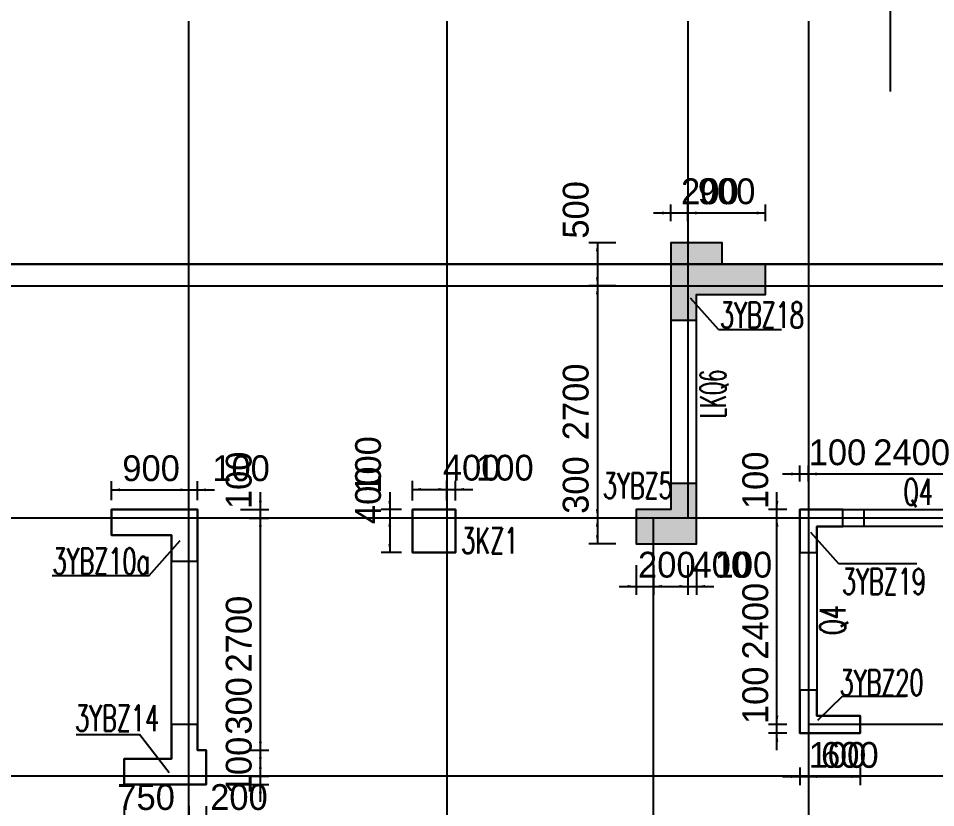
# Model space of a CAD drawing. Extents: x 387171 to 699106, y 11966 to 245688.
# Drawn here: x 498327 to 508987, y 225220 to 234398 of the extents above; entities that cross this region are included whole.
import ezdxf

# ---------------------------------------------------------------- set-up
doc = ezdxf.new("R2010")
doc.units = 0
doc.header["$LTSCALE"] = 100
doc.header["$MEASUREMENT"] = 0
doc.linetypes.add('DASHED', pattern=[19.05, 12.7, -6.35])
for name, color, linetype in [('b边缘构件', 235, 'Continuous'), ('colu-主楼', 7, 'Continuous'), ('COLU_DASH', 9, 'DASHED'), ('DOTE', 253, 'Continuous'), ('Q-TEXT', 2, 'Continuous'), ('wall-主楼', 2, 'Continuous'), ('Y阴影', 254, 'Continuous'), ('剪力墙身标注', 7, 'Continuous'), ('小尺寸', 4, 'Continuous'), ('柱', 2, 'Continuous'), ('边缘构件标注', 1, 'Continuous')]:
    doc.layers.add(name, color=color, linetype=linetype)
doc.styles.get("Standard").update_dxf_attribs({"font": 'standard'})
doc.styles.add('tk', font='tk')
doc.dimstyles.get("Standard").update_dxf_attribs({"dimtxt": 300, "dimasz": 100, "dimexe": 100, "dimexo": 250, "dimgap": 100, "dimtad": 0, "dimtoh": 1, "dimdec": 0, "dimdsep": 46, "dimcen": 0.09, "dimclrt": 7, "dimadec": 0, "dimazin": 0, "dimtfac": 1, "dimtdec": 4, "dimtofl": 0, "dimtmove": 0, "dimatfit": 3, "dimfxl": 1, "dimtolj": 1, "dimtzin": 0, "dimarcsym": 0})

# ---------------------------------------------------------------- blocks, each defined once
blk = doc.blocks.new('*D4203')
at = {"layer": '小尺寸', "color": 0, "linetype": 'ByBlock', "lineweight": -2}
for p, q in [((500308, 228795), (500308, 229015)), ((500408, 228795), (500408, 229015)), ((500108, 228915), (500608, 228915))]:
    blk.add_line(p, q, dxfattribs=at)
for points in [[(500308, 228915), (500208, 228899), (500208, 228932)], [(500408, 228915), (500508, 228932), (500508, 228899)]]:
    blk.add_solid(points, dxfattribs=at)
at = {"layer": '小尺寸', "color": 7, "linetype": 'Continuous', "lineweight": -2, "insert": (500915, 229165), "char_height": 300, "width": 476.67, "attachment_point": 5, "rotation": 359.9999, "style": 'tk'}
blk.add_mtext('100', dxfattribs=at)
blk = doc.blocks.new('*D384')
at = {"layer": '小尺寸', "color": 0, "linetype": 'ByBlock', "lineweight": -2}
for p, q in [((499408, 228795), (499408, 229015)), ((500308, 228795), (500308, 229015)), ((499408, 228915), (500308, 228915))]:
    blk.add_line(p, q, dxfattribs=at)
for points in [[(499408, 228915), (499508, 228932), (499508, 228899)], [(500308, 228915), (500208, 228899), (500208, 228932)]]:
    blk.add_solid(points, dxfattribs=at)
at = {"layer": '小尺寸', "color": 7, "linetype": 'Continuous', "lineweight": -2, "insert": (499870, 229165), "char_height": 300, "width": 556.67, "attachment_point": 5, "rotation": 360, "style": 'tk'}
blk.add_mtext('900', dxfattribs=at)
blk = doc.blocks.new('*D265')
at = {"layer": '小尺寸', "color": 0, "linetype": 'ByBlock', "lineweight": -2}
for p, q in [((501140, 225288), (501140, 225788)), ((501009, 225588), (501240, 225588)), ((501009, 225488), (501240, 225488))]:
    blk.add_line(p, q, dxfattribs=at)
for points in [[(501140, 225588), (501123, 225688), (501156, 225688)], [(501140, 225488), (501156, 225388), (501123, 225388)]]:
    blk.add_solid(points, dxfattribs=at)
at = {"layer": '小尺寸', "color": 7, "linetype": 'Continuous', "lineweight": -2, "insert": (500890, 225710), "char_height": 300, "width": 476.67, "attachment_point": 5, "rotation": 89.9994, "style": 'tk'}
blk.add_mtext('100', dxfattribs=at)
blk = doc.blocks.new('*D4100')
at = {"layer": '小尺寸', "color": 0, "linetype": 'ByBlock', "lineweight": -2}
for p, q in [((501009, 225888), (501240, 225888)), ((501140, 225588), (501140, 225888)), ((501009, 225588), (501240, 225588))]:
    blk.add_line(p, q, dxfattribs=at)
for points in [[(501140, 225888), (501156, 225788), (501123, 225788)], [(501140, 225588), (501123, 225688), (501156, 225688)]]:
    blk.add_solid(points, dxfattribs=at)
at = {"layer": '小尺寸', "color": 7, "linetype": 'Continuous', "lineweight": -2, "insert": (500890, 226403), "char_height": 300, "width": 566.67, "attachment_point": 5, "rotation": 89.9994, "style": 'tk'}
blk.add_mtext('300', dxfattribs=at)
blk = doc.blocks.new('*D274')
at = {"layer": '小尺寸', "color": 0, "linetype": 'ByBlock', "lineweight": -2}
for p, q in [((501009, 228588), (501240, 228588)), ((501140, 225888), (501140, 228588)), ((501009, 225888), (501240, 225888))]:
    blk.add_line(p, q, dxfattribs=at)
for points in [[(501140, 228588), (501156, 228488), (501123, 228488)], [(501140, 225888), (501123, 225988), (501156, 225988)]]:
    blk.add_solid(points, dxfattribs=at)
at = {"layer": '小尺寸', "color": 7, "linetype": 'Continuous', "lineweight": -2, "insert": (500890, 227238), "char_height": 300, "width": 780, "attachment_point": 5, "rotation": 89.9994, "style": 'tk'}
blk.add_mtext('2700', dxfattribs=at)
blk = doc.blocks.new('*D4627')
at = {"layer": '小尺寸', "color": 0, "linetype": 'ByBlock', "lineweight": -2}
for p, q in [((501140, 228388), (501140, 228888)), ((500909, 228688), (501240, 228688)), ((501009, 228588), (501240, 228588))]:
    blk.add_line(p, q, dxfattribs=at)
for points in [[(501140, 228688), (501123, 228788), (501156, 228788)], [(501140, 228588), (501156, 228488), (501123, 228488)]]:
    blk.add_solid(points, dxfattribs=at)
at = {"layer": '小尺寸', "color": 7, "linetype": 'Continuous', "lineweight": -2, "insert": (500890, 229026), "char_height": 300, "width": 476.67, "attachment_point": 5, "rotation": 89.9994, "style": 'tk'}
blk.add_mtext('100', dxfattribs=at)
blk = doc.blocks.new('*D4680')
at = {"layer": '小尺寸', "color": 0, "linetype": 'ByBlock', "lineweight": -2}
for p, q in [((499558, 225238), (499558, 224991)), ((500308, 225238), (500308, 224991)), ((499558, 225091), (500308, 225091))]:
    blk.add_line(p, q, dxfattribs=at)
for points in [[(499558, 225091), (499658, 225107), (499658, 225074)], [(500308, 225091), (500208, 225074), (500208, 225107)]]:
    blk.add_solid(points, dxfattribs=at)
at = {"layer": '小尺寸', "color": 7, "linetype": 'Continuous', "lineweight": -2, "insert": (499812, 225341), "char_height": 300, "width": 566.67, "attachment_point": 5, "rotation": 360, "style": 'tk'}
blk.add_mtext('750', dxfattribs=at)
blk = doc.blocks.new('*D805')
at = {"layer": '小尺寸', "color": 0, "linetype": 'ByBlock', "lineweight": -2}
for p, q in [((500308, 225238), (500308, 224991)), ((500508, 225238), (500508, 224991)), ((500108, 225091), (500708, 225091))]:
    blk.add_line(p, q, dxfattribs=at)
for points in [[(500308, 225091), (500208, 225074), (500208, 225107)], [(500508, 225091), (500608, 225107), (500608, 225074)]]:
    blk.add_solid(points, dxfattribs=at)
at = {"layer": '小尺寸', "color": 7, "linetype": 'Continuous', "lineweight": -2, "insert": (500891, 225341), "char_height": 300, "width": 566.67, "attachment_point": 5, "rotation": 360, "style": 'tk'}
blk.add_mtext('200', dxfattribs=at)
blk = doc.blocks.new('*D860')
at = {"layer": '小尺寸', "color": 0, "linetype": 'ByBlock', "lineweight": -2}
for p, q in [((502643, 228887), (502643, 228388)), ((502781, 228687), (502543, 228687)), ((502781, 228588), (502543, 228588))]:
    blk.add_line(p, q, dxfattribs=at)
for points in [[(502643, 228687), (502627, 228787), (502660, 228787)], [(502643, 228588), (502660, 228488), (502627, 228488)]]:
    blk.add_solid(points, dxfattribs=at)
at = {"layer": '小尺寸', "color": 7, "linetype": 'Continuous', "lineweight": -2, "insert": (502393, 229205), "char_height": 300, "width": 476.67, "attachment_point": 5, "rotation": 89.9998, "style": 'tk'}
blk.add_mtext('100', dxfattribs=at)
blk = doc.blocks.new('*D682')
at = {"layer": '小尺寸', "color": 0, "linetype": 'ByBlock', "lineweight": -2}
for p, q in [((502781, 228588), (502543, 228588)), ((502643, 228588), (502643, 228187)), ((502781, 228187), (502543, 228187))]:
    blk.add_line(p, q, dxfattribs=at)
for points in [[(502643, 228588), (502660, 228488), (502627, 228488)], [(502643, 228187), (502627, 228287), (502660, 228287)]]:
    blk.add_solid(points, dxfattribs=at)
at = {"layer": '小尺寸', "color": 7, "linetype": 'Continuous', "lineweight": -2, "insert": (502393, 228852), "char_height": 300, "width": 576.67, "attachment_point": 5, "rotation": 89.9998, "style": 'tk'}
blk.add_mtext('400', dxfattribs=at)
blk = doc.blocks.new('*D741')
at = {"layer": '小尺寸', "color": 0, "linetype": 'ByBlock', "lineweight": -2}
for p, q in [((502908, 228792), (502908, 229021)), ((503308, 228792), (503308, 229021)), ((502908, 228921), (503308, 228921))]:
    blk.add_line(p, q, dxfattribs=at)
for points in [[(502908, 228921), (503008, 228937), (503008, 228904)], [(503308, 228921), (503208, 228904), (503208, 228937)]]:
    blk.add_solid(points, dxfattribs=at)
at = {"layer": '小尺寸', "color": 7, "linetype": 'Continuous', "lineweight": -2, "insert": (503595, 229171), "char_height": 300, "width": 576.67, "attachment_point": 5, "style": 'tk'}
blk.add_mtext('400', dxfattribs=at)
blk = doc.blocks.new('*D418')
at = {"layer": '小尺寸', "color": 0, "linetype": 'ByBlock', "lineweight": -2}
for p, q in [((503308, 228792), (503308, 229021)), ((503408, 228792), (503408, 229021)), ((503108, 228921), (503608, 228921))]:
    blk.add_line(p, q, dxfattribs=at)
for points in [[(503308, 228921), (503208, 228904), (503208, 228937)], [(503408, 228921), (503508, 228937), (503508, 228904)]]:
    blk.add_solid(points, dxfattribs=at)
at = {"layer": '小尺寸', "color": 7, "linetype": 'Continuous', "lineweight": -2, "insert": (503981, 229171), "char_height": 300, "width": 476.67, "attachment_point": 5, "style": 'tk'}
blk.add_mtext('100', dxfattribs=at)
blk = doc.blocks.new('*D1404')
at = {"layer": '小尺寸', "color": 0, "linetype": 'ByBlock', "lineweight": -2}
for p, q in [((505908, 232038), (505908, 232235)), ((506108, 232038), (506108, 232235)), ((505708, 232135), (506308, 232135))]:
    blk.add_line(p, q, dxfattribs=at)
for points in [[(505908, 232135), (505808, 232118), (505808, 232152)], [(506108, 232135), (506208, 232152), (506208, 232118)]]:
    blk.add_solid(points, dxfattribs=at)
at = {"layer": '小尺寸', "color": 7, "linetype": 'Continuous', "lineweight": -2, "insert": (506363, 232385), "char_height": 300, "width": 566.67, "attachment_point": 5, "rotation": 359.9997, "style": 'tk'}
blk.add_mtext('200', dxfattribs=at)
blk = doc.blocks.new('*D4308')
at = {"layer": '小尺寸', "color": 0, "linetype": 'ByBlock', "lineweight": -2}
for p, q in [((506108, 232038), (506108, 232235)), ((507008, 232038), (507008, 232235)), ((506108, 232135), (507008, 232135))]:
    blk.add_line(p, q, dxfattribs=at)
for points in [[(506108, 232135), (506208, 232152), (506208, 232118)], [(507008, 232135), (506908, 232118), (506908, 232152)]]:
    blk.add_solid(points, dxfattribs=at)
at = {"layer": '小尺寸', "color": 7, "linetype": 'Continuous', "lineweight": -2, "insert": (506558, 232385), "char_height": 300, "width": 556.67, "attachment_point": 5, "rotation": 359.9997, "style": 'tk'}
blk.add_mtext('900', dxfattribs=at)
blk = doc.blocks.new('*D2288')
at = {"layer": '小尺寸', "color": 0, "linetype": 'ByBlock', "lineweight": -2}
for p, q in [((505271, 231788), (504956, 231788)), ((505056, 231788), (505056, 231288)), ((505271, 231288), (504956, 231288))]:
    blk.add_line(p, q, dxfattribs=at)
for points in [[(505056, 231788), (505073, 231688), (505039, 231688)], [(505056, 231288), (505039, 231388), (505073, 231388)]]:
    blk.add_solid(points, dxfattribs=at)
at = {"layer": '小尺寸', "color": 7, "linetype": 'Continuous', "lineweight": -2, "insert": (504806, 232171), "char_height": 300, "width": 566.67, "attachment_point": 5, "rotation": 90, "style": 'tk'}
blk.add_mtext('500', dxfattribs=at)
blk = doc.blocks.new('*D4040')
at = {"layer": '小尺寸', "color": 0, "linetype": 'ByBlock', "lineweight": -2}
for p, q in [((505271, 231288), (504956, 231288)), ((505056, 231288), (505056, 228588)), ((505271, 228588), (504956, 228588))]:
    blk.add_line(p, q, dxfattribs=at)
for points in [[(505056, 231288), (505073, 231188), (505039, 231188)], [(505056, 228588), (505039, 228688), (505073, 228688)]]:
    blk.add_solid(points, dxfattribs=at)
at = {"layer": '小尺寸', "color": 7, "linetype": 'Continuous', "lineweight": -2, "insert": (504806, 229938), "char_height": 300, "width": 780, "attachment_point": 5, "rotation": 90, "style": 'tk'}
blk.add_mtext('2700', dxfattribs=at)
blk = doc.blocks.new('*D66')
at = {"layer": '小尺寸', "color": 0, "linetype": 'ByBlock', "lineweight": -2}
for p, q in [((505271, 228588), (504956, 228588)), ((505056, 228588), (505056, 228288)), ((505271, 228288), (504956, 228288))]:
    blk.add_line(p, q, dxfattribs=at)
for points in [[(505056, 228588), (505073, 228488), (505039, 228488)], [(505056, 228288), (505039, 228388), (505073, 228388)]]:
    blk.add_solid(points, dxfattribs=at)
at = {"layer": '小尺寸', "color": 7, "linetype": 'Continuous', "lineweight": -2, "insert": (504806, 228971), "char_height": 300, "width": 566.67, "attachment_point": 5, "rotation": 90, "style": 'tk'}
blk.add_mtext('300', dxfattribs=at)
blk = doc.blocks.new('*D1955')
at = {"layer": '小尺寸', "color": 0, "linetype": 'ByBlock', "lineweight": -2}
for p, q in [((505508, 228038), (505508, 227693)), ((505708, 228038), (505708, 227693)), ((505308, 227793), (505908, 227793))]:
    blk.add_line(p, q, dxfattribs=at)
for points in [[(505508, 227793), (505408, 227777), (505408, 227810)], [(505708, 227793), (505808, 227810), (505808, 227777)]]:
    blk.add_solid(points, dxfattribs=at)
at = {"layer": '小尺寸', "color": 7, "linetype": 'Continuous', "lineweight": -2, "insert": (505863, 228043), "char_height": 300, "width": 566.67, "attachment_point": 5, "rotation": 359.9996, "style": 'tk'}
blk.add_mtext('200', dxfattribs=at)
blk = doc.blocks.new('*D4574')
at = {"layer": '小尺寸', "color": 0, "linetype": 'ByBlock', "lineweight": -2}
for p, q in [((505708, 228038), (505708, 227693)), ((506108, 228038), (506108, 227693)), ((505708, 227793), (506108, 227793))]:
    blk.add_line(p, q, dxfattribs=at)
for points in [[(505708, 227793), (505808, 227810), (505808, 227777)], [(506108, 227793), (506008, 227777), (506008, 227810)]]:
    blk.add_solid(points, dxfattribs=at)
at = {"layer": '小尺寸', "color": 7, "linetype": 'Continuous', "lineweight": -2, "insert": (506496, 228043), "char_height": 300, "width": 576.67, "attachment_point": 5, "rotation": 359.9991, "style": 'tk'}
blk.add_mtext('400', dxfattribs=at)
blk = doc.blocks.new('*D4077')
at = {"layer": '小尺寸', "color": 0, "linetype": 'ByBlock', "lineweight": -2}
for p, q in [((506108, 228038), (506108, 227693)), ((506208, 228038), (506208, 227693)), ((505908, 227793), (506408, 227793))]:
    blk.add_line(p, q, dxfattribs=at)
for points in [[(506108, 227793), (506008, 227777), (506008, 227810)], [(506208, 227793), (506308, 227810), (506308, 227777)]]:
    blk.add_solid(points, dxfattribs=at)
at = {"layer": '小尺寸', "color": 7, "linetype": 'Continuous', "lineweight": -2, "insert": (506753, 228043), "char_height": 300, "width": 476.67, "attachment_point": 5, "rotation": 359.9991, "style": 'tk'}
blk.add_mtext('100', dxfattribs=at)
blk = doc.blocks.new('*D3677')
at = {"layer": '小尺寸', "color": 0, "linetype": 'ByBlock', "lineweight": -2}
for p, q in [((507143, 225888), (507143, 226388)), ((507258, 226188), (507043, 226188)), ((507258, 226088), (507043, 226088))]:
    blk.add_line(p, q, dxfattribs=at)
for points in [[(507143, 226188), (507126, 226288), (507159, 226288)], [(507143, 226088), (507159, 225988), (507126, 225988)]]:
    blk.add_solid(points, dxfattribs=at)
at = {"layer": '小尺寸', "color": 7, "linetype": 'Continuous', "lineweight": -2, "insert": (506893, 226526), "char_height": 300, "width": 476.67, "attachment_point": 5, "rotation": 89.9907, "style": 'tk'}
blk.add_mtext('100', dxfattribs=at)
blk = doc.blocks.new('*D917')
at = {"layer": '小尺寸', "color": 0, "linetype": 'ByBlock', "lineweight": -2}
for p, q in [((507258, 228588), (507043, 228588)), ((507143, 226188), (507143, 228588)), ((507258, 226188), (507043, 226188))]:
    blk.add_line(p, q, dxfattribs=at)
for points in [[(507143, 228588), (507160, 228488), (507126, 228488)], [(507143, 226188), (507126, 226288), (507159, 226288)]]:
    blk.add_solid(points, dxfattribs=at)
at = {"layer": '小尺寸', "color": 7, "linetype": 'Continuous', "lineweight": -2, "insert": (506893, 227388), "char_height": 300, "width": 785, "attachment_point": 5, "rotation": 89.9907, "style": 'tk'}
blk.add_mtext('2400', dxfattribs=at)
blk = doc.blocks.new('*D621')
at = {"layer": '小尺寸', "color": 0, "linetype": 'ByBlock', "lineweight": -2}
for p, q in [((507143, 228388), (507143, 228887)), ((507258, 228687), (507043, 228687)), ((507258, 228588), (507043, 228588))]:
    blk.add_line(p, q, dxfattribs=at)
for points in [[(507143, 228687), (507126, 228787), (507160, 228787)], [(507143, 228588), (507160, 228488), (507126, 228488)]]:
    blk.add_solid(points, dxfattribs=at)
at = {"layer": '小尺寸', "color": 7, "linetype": 'Continuous', "lineweight": -2, "insert": (506893, 229026), "char_height": 300, "width": 476.67, "attachment_point": 5, "rotation": 89.9907, "style": 'tk'}
blk.add_mtext('100', dxfattribs=at)
blk = doc.blocks.new('*D4586')
at = {"layer": '小尺寸', "color": 0, "linetype": 'ByBlock', "lineweight": -2}
for p, q in [((507408, 225688), (507408, 225481)), ((507508, 225688), (507508, 225481)), ((507208, 225581), (507708, 225581))]:
    blk.add_line(p, q, dxfattribs=at)
for points in [[(507408, 225581), (507308, 225565), (507308, 225598)], [(507508, 225581), (507608, 225598), (507608, 225565)]]:
    blk.add_solid(points, dxfattribs=at)
at = {"layer": '小尺寸', "color": 7, "linetype": 'Continuous', "lineweight": -2, "insert": (507846, 225831), "char_height": 300, "width": 476.67, "attachment_point": 5, "rotation": 359.9997, "style": 'tk'}
blk.add_mtext('100', dxfattribs=at)
blk = doc.blocks.new('*D1425')
at = {"layer": '小尺寸', "color": 0, "linetype": 'ByBlock', "lineweight": -2}
for p, q in [((507508, 225688), (507508, 225481)), ((508108, 225688), (508108, 225481)), ((507508, 225581), (508108, 225581))]:
    blk.add_line(p, q, dxfattribs=at)
for points in [[(507508, 225581), (507608, 225598), (507608, 225565)], [(508108, 225581), (508008, 225565), (508008, 225598)]]:
    blk.add_solid(points, dxfattribs=at)
at = {"layer": '小尺寸', "color": 7, "linetype": 'Continuous', "lineweight": -2, "insert": (507990, 225831), "char_height": 300, "width": 556.67, "attachment_point": 5, "rotation": 359.9997, "style": 'tk'}
blk.add_mtext('600', dxfattribs=at)
blk = doc.blocks.new('*D4452')
at = {"layer": '小尺寸', "color": 0, "linetype": 'ByBlock', "lineweight": -2}
for p, q in [((507408, 229014), (507408, 229200)), ((507508, 229014), (507508, 229200)), ((507208, 229100), (507708, 229100))]:
    blk.add_line(p, q, dxfattribs=at)
for points in [[(507408, 229100), (507308, 229083), (507308, 229117)], [(507508, 229100), (507608, 229117), (507608, 229083)]]:
    blk.add_solid(points, dxfattribs=at)
at = {"layer": '小尺寸', "color": 7, "linetype": 'Continuous', "lineweight": -2, "insert": (507846, 229350), "char_height": 300, "width": 476.67, "attachment_point": 5, "rotation": 359.9997, "style": 'tk'}
blk.add_mtext('100', dxfattribs=at)
blk = doc.blocks.new('*D1157')
at = {"layer": '小尺寸', "color": 0, "linetype": 'ByBlock', "lineweight": -2}
for p, q in [((507508, 229014), (507508, 229200)), ((509908, 229014), (509908, 229200)), ((507508, 229100), (509908, 229100))]:
    blk.add_line(p, q, dxfattribs=at)
for points in [[(507508, 229100), (507608, 229117), (507608, 229083)], [(509908, 229100), (509808, 229083), (509808, 229117)]]:
    blk.add_solid(points, dxfattribs=at)
at = {"layer": '小尺寸', "color": 7, "linetype": 'Continuous', "lineweight": -2, "insert": (508708, 229350), "char_height": 300, "width": 785, "attachment_point": 5, "rotation": 359.9997, "style": 'tk'}
blk.add_mtext('2400', dxfattribs=at)

msp = doc.modelspace()

# ---------------------------------------------------------------- hatches: boundary and pattern name
at = {"layer": 'Y阴影'}
for points in [[(505908.1, 230887.5), (506208.1, 230887.5), (506208.1, 231187.5), (507008.1, 231187.5), (507008.1, 231537.9), (506508.1, 231537.9), (506508.1, 231787.9), (505908.1, 231787.9)], [(505508.1, 228687.7), (505508.1, 228287.7), (506208.1, 228287.7), (506208.1, 228987.7), (505908.1, 228987.7), (505908.1, 228687.7)]]:
    msp.add_hatch(color=256, dxfattribs=at).paths.add_polyline_path(points, flags=0)
h = msp.add_hatch(dxfattribs=at)
h.set_pattern_fill('ANSI31', color=256, scale=25, style=0)
h.set_pattern_definition([])
h.paths.add_polyline_path([(499408.1, 228687.7), (499408.1, 228387.7), (500108.1, 228387.7), (500108.1, 228087.7), (500408.1, 228087.7), (500408.1, 228687.7)], flags=0)
h = msp.add_hatch(dxfattribs=at)
h.set_pattern_fill('ANSI31', color=256, scale=25, style=0)
h.set_pattern_definition([])
h.paths.add_polyline_path([(507408.1, 228687.3), (507408.1, 228187.8), (507608.1, 228187.8), (507608.1, 228487.8), (507908, 228487.7), (507908, 228687.3)], flags=0)
h = msp.add_hatch(dxfattribs=at)
h.set_pattern_fill('ANSI31', color=256, scale=25, style=0)
h.set_pattern_definition([])
h.paths.add_polyline_path([(507408.1, 226587.7), (507408.1, 226087.7), (508108.1, 226087.7), (508108.1, 226287.7), (507608.1, 226287.7), (507608.1, 226587.7)], flags=0)
h = msp.add_hatch(dxfattribs=at)
h.set_pattern_fill('ANSI31', color=256, scale=25, style=0)
h.set_pattern_definition([])
h.paths.add_polyline_path([(499558.1, 225787.9), (499558.1, 225487.9), (500508.1, 225487.9), (500508.1, 225887.9), (500408.1, 225887.9), (500408.1, 226187.9), (500108.1, 226187.9), (500108.1, 225787.9)], flags=0)

# ---------------------------------------------------------------- linework, layer by layer
at = {"color": 6, "lineweight": 30}
msp.add_lwpolyline([(476181.3, 232428.8), (494258.1, 233154.4), (494258.1, 231537.9), (540808.1, 231537.9), (540808.1, 232387.9), (590208.1, 232387.9), (590208.1, 232187.9), (593108.1, 232187.9), (593108.1, 230737.9), (608058.1, 230737.9), (608058.1, 231687.9), (648158.1, 231687.9), (648158.1, 230737.9), (657058.1, 230737.9), (657158.1, 196187.9), (658248.2, 196187.9), (663075.9, 83077.9), (659946, 47787.8), (654318.1, 48286.9), (653832.2, 42808.4), (496133.5, 56794.9), (482757.4, 68610.1), (476181.3, 232428.8)], dxfattribs=at)
at = {"layer": 'b边缘构件'}
msp.add_lwpolyline([(505908.1, 230887.5), (506208.1, 230887.5), (506208.1, 231187.5), (507008.1, 231187.5), (507008.1, 231537.9), (506508.1, 231537.9), (506508.1, 231787.9), (505908.1, 231787.9)], close=True, dxfattribs=at)
for points in [[(505508.1, 228687.7), (505508.1, 228287.7), (506208.1, 228287.7), (506208.1, 228987.7), (505908.1, 228987.7), (505908.1, 228687.7), (505508.1, 228687.7)], [(499408.1, 228687.7), (499408.1, 228387.7), (500108.1, 228387.7), (500108.1, 228087.7), (500408.1, 228087.7), (500408.1, 228687.7), (499408.1, 228687.7)], [(507408.1, 228687.3), (507408.1, 228187.8), (507608.1, 228187.8), (507608.1, 228487.8), (507908, 228487.7), (507908, 228687.3), (507408.1, 228687.3)], [(507408.1, 226587.7), (507408.1, 226087.7), (508108.1, 226087.7), (508108.1, 226287.7), (507608.1, 226287.7), (507608.1, 226587.7), (507408.1, 226587.7)], [(499558.1, 225787.9), (499558.1, 225487.9), (500508.1, 225487.9), (500508.1, 225887.9), (500408.1, 225887.9), (500408.1, 226187.9), (500108.1, 226187.9), (500108.1, 225787.9), (499558.1, 225787.9)]]:
    msp.add_lwpolyline(points, dxfattribs=at)
at = {"layer": 'colu-主楼'}
msp.add_lwpolyline([(502908.1, 228187.9), (503408.1, 228187.9), (503408.1, 228687.9), (502908.1, 228687.9)], close=True, dxfattribs=at)
at = {"layer": 'COLU_DASH'}
msp.add_line((508158, 228487.7), (508158.1, 228687.3), dxfattribs=at)
at = {"layer": 'DOTE'}
for p, q in [((508458.1, 238913.1), (508458.1, 233548.4)), ((500308.1, 218687.9), (500308.1, 234364.9)), ((503308.1, 234364.9), (503308.1, 224087.9)), ((506108.1, 234364.9), (506108.1, 228587.9)), ((507508.1, 234364.9), (507508.1, 224087.9)), ((487407, 231287.9), (540908.1, 231287.9)), ((519508.1, 228587.9), (487407, 228587.9)), ((505708.1, 221087.9), (505708.1, 228587.9)), ((530358.1, 226187.9), (507508.1, 226187.9)), ((523908.1, 225587.9), (487407, 225587.9))]:
    msp.add_line(p, q, dxfattribs=at)
at = {"layer": 'wall-主楼'}
for points in [[(505508.1, 228287.9), (506208.1, 228287.9), (506208.1, 231187.9), (507008.1, 231187.9), (507008.1, 231537.9), (506508.1, 231537.9), (506508.1, 231787.9), (505908.1, 231787.9), (505908.1, 228687.9), (505508.1, 228687.9)], [(500108.1, 225787.9), (500108.1, 228387.9), (499408.1, 228387.9), (499408.1, 228687.9), (500408.1, 228687.9), (500408.1, 225887.9), (500508.1, 225887.9), (500508.1, 225487.9), (499558.1, 225487.9), (499558.1, 225787.9)]]:
    msp.add_lwpolyline(points, close=True, dxfattribs=at)
msp.add_lwpolyline([(508108.1, 226087.9), (507408.1, 226087.9), (507408.1, 228687.9), (512508.1, 228687.9), (512508.1, 226087.9), (511708.1, 226087.9), (511708.1, 226287.9), (512208.1, 226287.9), (512208.1, 228487.9), (510008.1, 228487.9), (510008.1, 226287.9), (510608.1, 226287.9), (510608.1, 226087.9), (509208.1, 226087.9), (509208.1, 226287.9), (509808.1, 226287.9), (509808.1, 228487.9), (507608.1, 228487.9), (507608.1, 226287.9), (508108.1, 226287.9), (508108.1, 226087.9)], dxfattribs=at)
at = {"layer": '柱'}
msp.add_lwpolyline([(503408.1, 228187.5), (502908.1, 228187.5), (502908.1, 228687.5), (503408.1, 228687.5)], close=True, dxfattribs=at)
at = {"layer": '边缘构件标注', "color": 200}
for p, q in [((506463.9, 230778.7), (506139, 231144.4)), ((506463.9, 230778.7), (507197.5, 230778.6)), ((507861.1, 228054.1), (507536.2, 228419.8)), ((499848.1, 227917.9), (500209.2, 228326.5)), ((508770.2, 228054.1), (507861.1, 228054.1)), ((498721.3, 227917.9), (499848.1, 227917.9)), ((507905.9, 226516.8), (507612.8, 226234.7)), ((507905.9, 226516.8), (508639.5, 226516.8)), ((499000, 226070.1), (499733.6, 226070.1)), ((500080.8, 225624.9), (499733.6, 226070.1))]:
    msp.add_line(p, q, dxfattribs=at)

# ---------------------------------------------------------------- texts
at = {"layer": 'Q-TEXT', "color": 3, "width": 0.6}
msp.add_text('LKQ6', height=300, rotation=90, dxfattribs=at).set_placement((506550, 229749.7))
at = {"layer": '剪力墙身标注', "width": 0.7}
msp.add_text('Q4', height=300, dxfattribs=at).set_placement((508611.8, 228742.8))
msp.add_text('Q4', height=300, rotation=90, dxfattribs=at).set_placement((507940.5, 227229.6))
at = {"layer": '边缘构件标注', "color": 200, "width": 0.7}
for s, p in [('3YBZ18', (506480, 230798.2)), ('3YBZ19', (507898.4, 227699.8)), ('3YBZ20', (507870.9, 226524.1))]:
    msp.add_text(s, height=300, rotation=359.99828, dxfattribs=at).set_placement(p)
for s, p in [('3YBZ5', (505119.9, 228814.4)), ('3KZ1', (503473.4, 228173.9)), ('3YBZ10a', (498724.4, 227935.9)), ('3YBZ14', (498987.1, 226110.1))]:
    msp.add_text(s, height=300, dxfattribs=at).set_placement(p)

# ---------------------------------------------------------------- dimensions: what is measured, and where the dimension line sits
at = {"layer": '小尺寸'}
for p1, p2, distance, picture, middle in [((505908.1, 231787.9), (506108.1, 231787.9), 347.2, '*D1404', (505880.2, 232385.1)), ((505521.3, 231787.9), (505521.3, 231287.9), -465.4, '*D2288', (504805.9, 231537.9)), ((503030.9, 228687.5), (503030.9, 228587.8), -387.5, '*D860', (502393.4, 228817.2)), ((507408, 228764.5), (507508.1, 228764.5), 335.6, '*D4452', (507458, 229350.1)), ((499408, 228545.2), (500308.1, 228545.2), 370.1, '*D384', (499869.8, 229165.3)), ((500308.1, 228545.2), (500408.1, 228545.2), 370.1, '*D4203', (500526.4, 229165.3)), ((502908.1, 228542.3), (503308.1, 228542.3), 378.3, '*D741', (503006.5, 229170.6)), ((505508.1, 228287.7), (505708.1, 228287.7), -494.5, '*D1955', (505379.3, 228043.2)), ((506108.1, 228287.7), (506208, 228287.7), -494.5, '*D4077', (506365, 228043.2)), ((507508, 226087.7), (507508.1, 226187.7), 365.3, '*D3677', (506892.7, 226137.8)), ((500758.6, 225487.9), (500758.6, 225588), -381.1, '*D265', (500889.7, 225321.2)), ((507408.1, 225937.8), (507508, 225937.8), -356.5, '*D4586', (507458, 225831.3)), ((499558.1, 225487.9), (500308.1, 225487.9), -397.3, '*D4680', (499812.2, 225340.6))]:
    dim = msp.add_aligned_dim(p1=p1, p2=p2, distance=distance, dimstyle='Standard', dxfattribs=at)
    dim.commit()
    dim.dimension.update_dxf_attribs({"geometry": picture, "text_midpoint": middle})
for base, p1, p2, angle, picture, middle in [((507008.1, 232135.1), (506108.1, 231787.9), (507008.1, 231787.9), 179.99972, '*D4308', (506558.1, 232385.1)), ((505055.9, 228587.8), (505521.3, 231287.9), (505521.3, 228587.8), 90, '*D4040', (504805.9, 229937.8)), ((509908, 229100.1), (507508.1, 228764.5), (509908, 228764.5), 179.99968, '*D1157', (508708, 229350.1)), ((501139.8, 228687.7), (500758.6, 228587.8), (500658.6, 228687.7), 269.99945, '*D4627', (500889.8, 228637.8)), ((503408.1, 228920.6), (503308.1, 228542.3), (503408.1, 228542.3), 180, '*D418', (503592.6, 229170.6)), ((507143.1273, 228687.3487), (507508.0518, 228587.7847), (507508.0412, 228687.2893), 269.99067, '*D621', (506893.1192, 228637.6371)), ((505055.9, 228287.7), (505521.3, 228587.8), (505521.3, 228287.7), 90, '*D66', (504805.9, 228437.8)), ((502643.4, 228187.5), (503030.9, 228587.8), (503030.9, 228187.5), 89.99976, '*D682', (502393.4, 228263.2)), ((501139.8, 228587.8), (500758.6, 225887.9), (500758.6, 228587.8), 269.99945, '*D274', (500889.7, 227237.9)), ((507143.1, 228587.8), (507508.1, 226187.7), (507508.1, 228587.8), 269.99067, '*D917', (506892.9, 227387.9)), ((506108, 227793.2), (505708.1, 228287.7), (506108.1, 228287.7), 179.99914, '*D4574', (505908.1, 228043.2)), ((501139.7, 225887.9), (500758.6, 225588), (500758.6, 225887.9), 269.99945, '*D4100', (500889.7, 225870)), ((508108.1, 225581.3), (507508, 225937.8), (508108.1, 225937.8), 179.99968, '*D1425', (507990, 225831.3)), ((500508.1, 225090.6), (500308.1, 225487.9), (500508.1, 225487.9), 179.99998, '*D805', (500408.1, 225340.6))]:
    dim = msp.add_linear_dim(base=base, p1=p1, p2=p2, angle=angle, dimstyle='Standard', dxfattribs=at)
    dim.commit()
    dim.dimension.update_dxf_attribs({"geometry": picture, "text_midpoint": middle})

doc.saveas('drawing.dxf')
